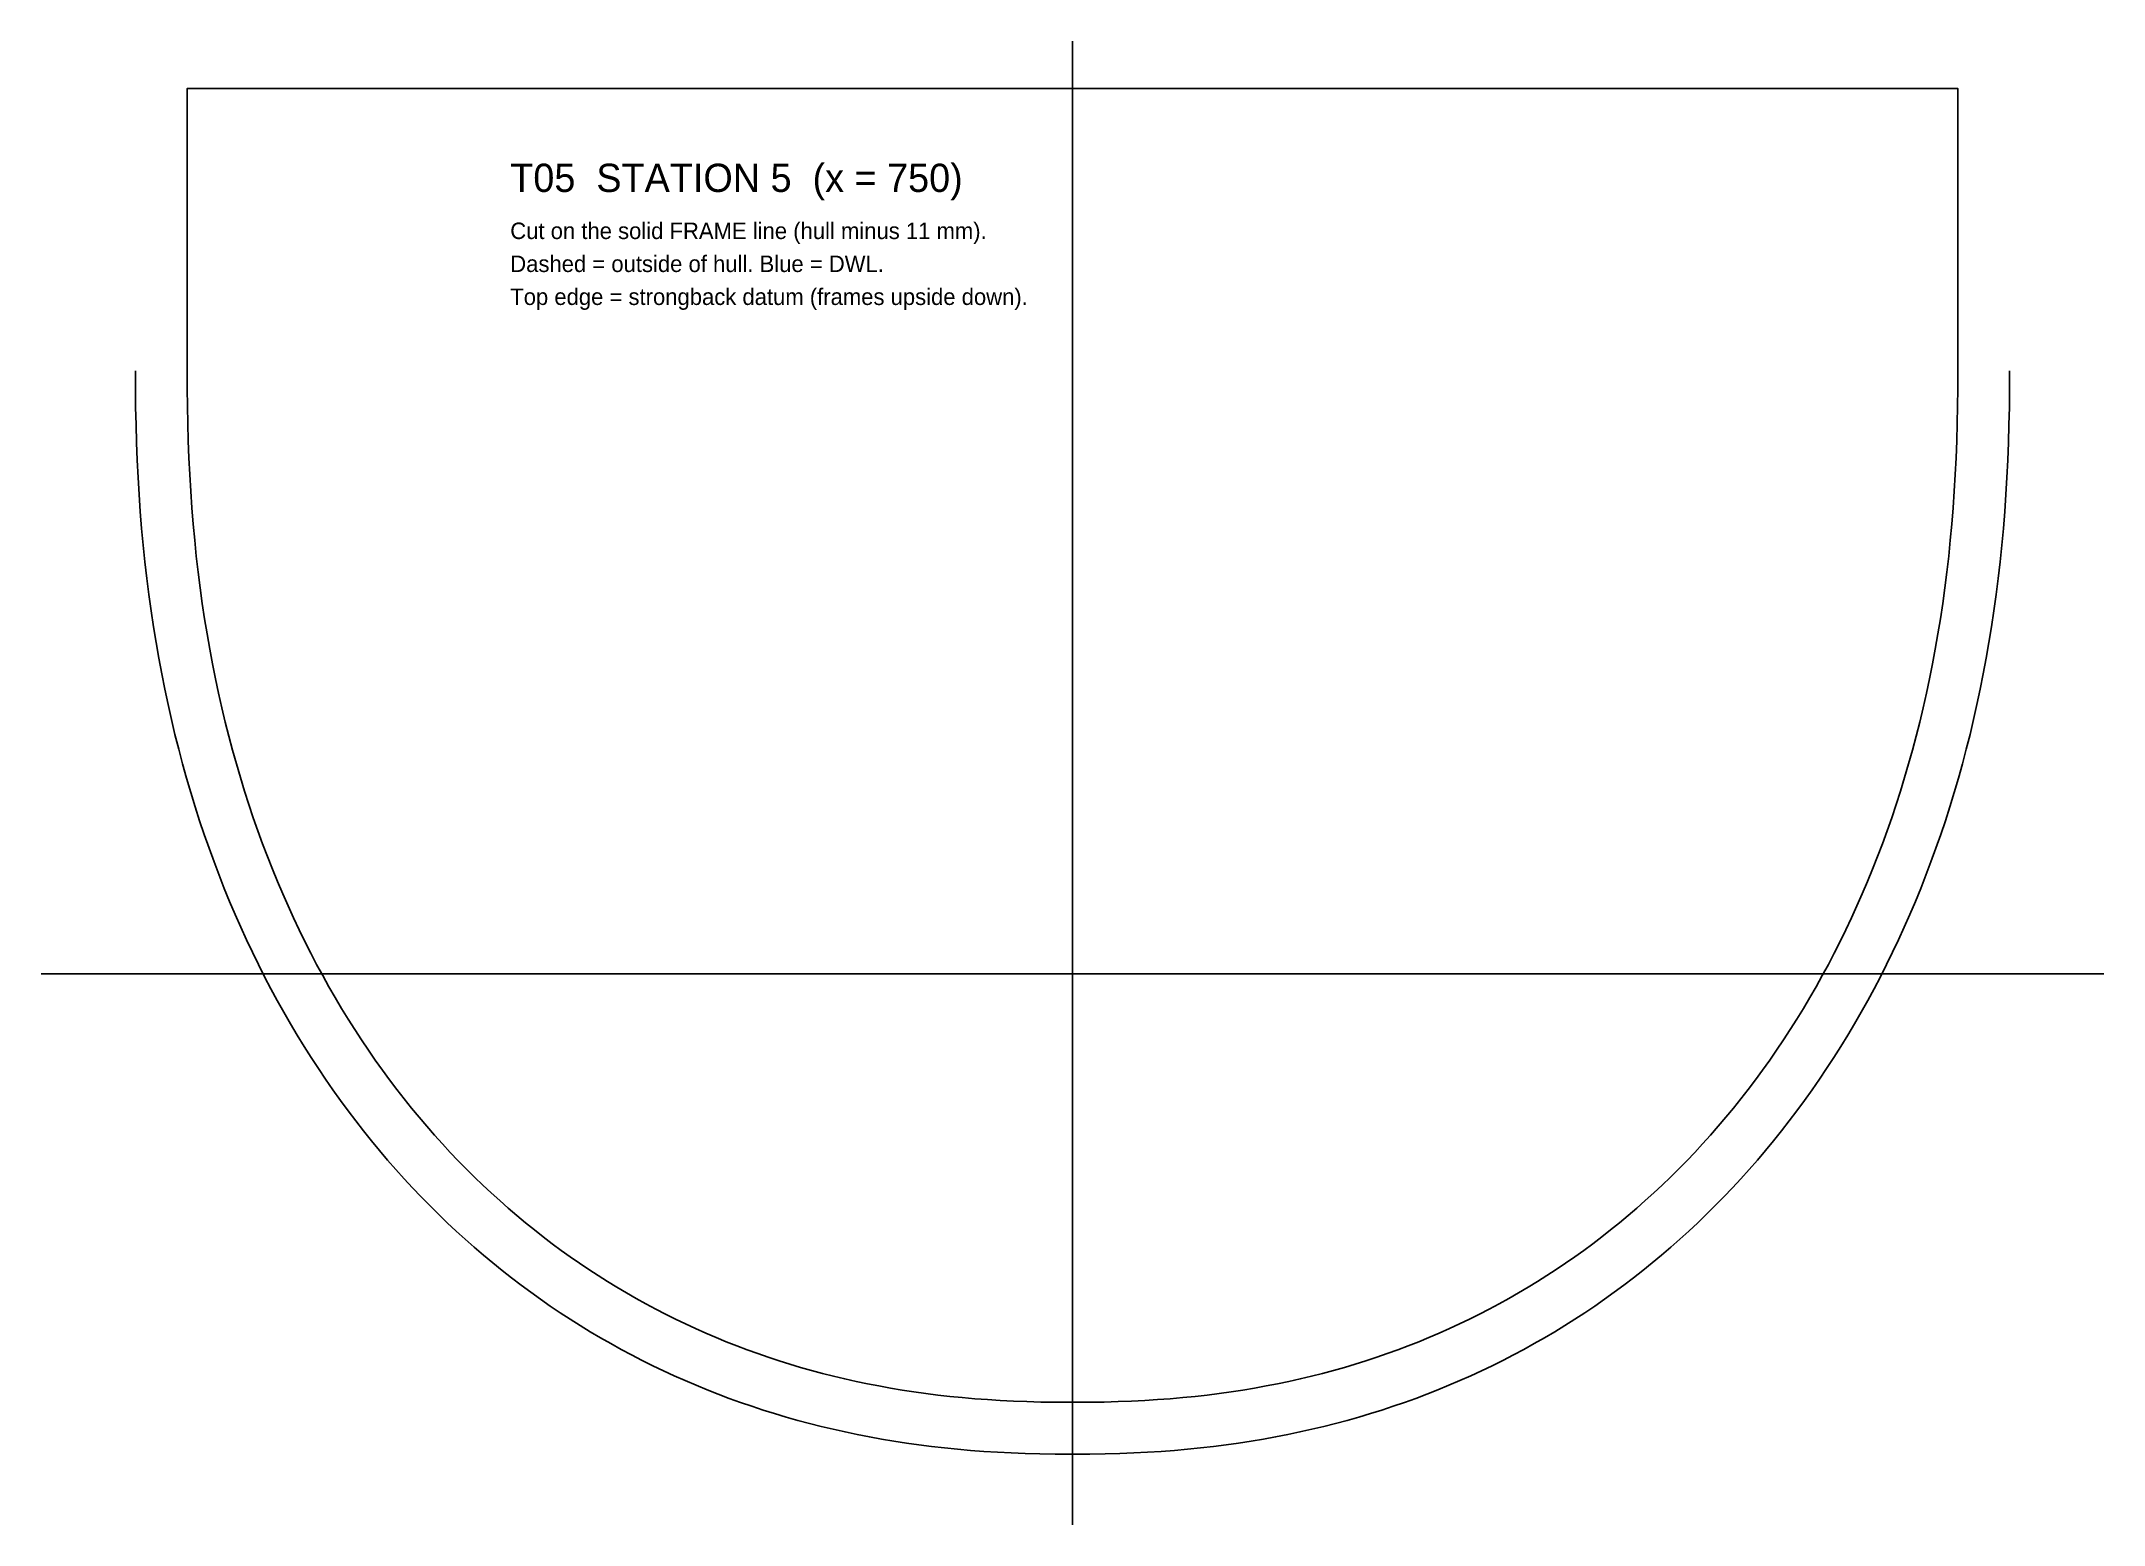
# Model space of a CAD drawing. Extents: x -219 to 219, y -15 to 300.
import ezdxf

# ---------------------------------------------------------------- set-up
doc = ezdxf.new("R2010")
doc.units = 0

msp = doc.modelspace()

# ---------------------------------------------------------------- linework, layer by layer
at = {"layer": 'CENTRELINE'}
msp.add_lwpolyline([(0, -15), (0, 300)], dxfattribs=at)
at = {"layer": 'DWL'}
msp.add_lwpolyline([(-219.007, 102), (219.007, 102)], dxfattribs=at)
at = {"layer": 'FRAME_CUT'}
msp.add_lwpolyline([(-188.007, 230.032), (-187.996, 226.224), (-187.957, 222.496), (-187.887, 218.81), (-187.783, 215.164), (-187.645, 211.554), (-187.472, 207.981), (-187.263, 204.443), (-187.019, 200.94), (-186.739, 197.472), (-186.423, 194.038), (-186.072, 190.638), (-185.685, 187.271), (-185.263, 183.939), (-184.805, 180.64), (-184.313, 177.375), (-183.787, 174.142), (-183.226, 170.943), (-182.632, 167.778), (-182.004, 164.645), (-181.344, 161.545), (-180.65, 158.478), (-179.925, 155.444), (-179.167, 152.443), (-178.378, 149.475), (-177.558, 146.539), (-176.707, 143.636), (-175.826, 140.766), (-174.915, 137.928), (-173.974, 135.123), (-173.004, 132.35), (-172.006, 129.609), (-170.979, 126.901), (-169.924, 124.226), (-168.842, 121.583), (-167.732, 118.972), (-166.595, 116.393), (-165.432, 113.846), (-164.243, 111.332), (-163.028, 108.85), (-161.788, 106.399), (-160.522, 103.981), (-159.232, 101.595), (-157.917, 99.241), (-156.578, 96.919), (-155.216, 94.628), (-153.83, 92.37), (-152.421, 90.143), (-150.989, 87.948), (-149.535, 85.785), (-148.059, 83.653), (-146.56, 81.553), (-145.041, 79.485), (-143.499, 77.448), (-141.937, 75.442), (-140.354, 73.468), (-138.751, 71.526), (-137.127, 69.615), (-135.483, 67.735), (-133.82, 65.886), (-132.137, 64.069), (-130.435, 62.283), (-128.714, 60.527), (-126.974, 58.803), (-125.215, 57.11), (-123.439, 55.449), (-121.644, 53.818), (-119.831, 52.217), (-118, 50.648), (-116.152, 49.11), (-114.286, 47.602), (-112.403, 46.125), (-110.503, 44.679), (-108.586, 43.264), (-106.653, 41.879), (-104.702, 40.525), (-102.735, 39.201), (-100.752, 37.908), (-98.753, 36.646), (-96.737, 35.414), (-94.706, 34.212), (-92.658, 33.041), (-90.594, 31.9), (-88.515, 30.79), (-86.42, 29.71), (-84.309, 28.66), (-82.182, 27.641), (-80.04, 26.652), (-77.882, 25.693), (-75.708, 24.764), (-73.518, 23.866), (-71.312, 22.998), (-69.091, 22.16), (-66.853, 21.353), (-64.6, 20.575), (-62.329, 19.828), (-60.043, 19.111), (-57.739, 18.424), (-55.419, 17.768), (-53.081, 17.142), (-50.725, 16.546), (-48.35, 15.98), (-45.957, 15.445), (-43.545, 14.94), (-41.112, 14.465), (-38.658, 14.02), (-36.182, 13.606), (-33.682, 13.222), (-31.158, 12.869), (-28.606, 12.546), (-26.026, 12.253), (-23.413, 11.991), (-20.765, 11.76), (-18.076, 11.559), (-15.339, 11.389), (-12.545, 11.249), (-9.679, 11.141), (-6.713, 11.063), (-3.592, 11.016), (0, 11), (3.592, 11.016), (6.713, 11.063), (9.679, 11.141), (12.545, 11.249), (15.339, 11.389), (18.076, 11.559), (20.765, 11.76), (23.413, 11.991), (26.026, 12.253), (28.606, 12.546), (31.158, 12.869), (33.682, 13.222), (36.182, 13.606), (38.658, 14.02), (41.112, 14.465), (43.545, 14.94), (45.957, 15.445), (48.35, 15.98), (50.725, 16.546), (53.081, 17.142), (55.419, 17.768), (57.739, 18.424), (60.043, 19.111), (62.329, 19.828), (64.6, 20.575), (66.853, 21.353), (69.091, 22.16), (71.312, 22.998), (73.518, 23.866), (75.708, 24.764), (77.882, 25.693), (80.04, 26.652), (82.182, 27.641), (84.309, 28.66), (86.42, 29.71), (88.515, 30.79), (90.594, 31.9), (92.658, 33.041), (94.706, 34.212), (96.737, 35.414), (98.753, 36.646), (100.752, 37.908), (102.735, 39.201), (104.702, 40.525), (106.653, 41.879), (108.586, 43.264), (110.503, 44.679), (112.403, 46.125), (114.286, 47.602), (116.152, 49.11), (118, 50.648), (119.831, 52.217), (121.644, 53.818), (123.439, 55.449), (125.215, 57.11), (126.974, 58.803), (128.714, 60.527), (130.435, 62.283), (132.137, 64.069), (133.82, 65.886), (135.483, 67.735), (137.127, 69.615), (138.751, 71.526), (140.354, 73.468), (141.937, 75.442), (143.499, 77.448), (145.041, 79.485), (146.56, 81.553), (148.059, 83.653), (149.535, 85.785), (150.989, 87.948), (152.421, 90.143), (153.83, 92.37), (155.216, 94.628), (156.578, 96.919), (157.917, 99.241), (159.232, 101.595), (160.522, 103.981), (161.788, 106.399), (163.028, 108.85), (164.243, 111.332), (165.432, 113.846), (166.595, 116.393), (167.732, 118.972), (168.842, 121.583), (169.924, 124.226), (170.979, 126.901), (172.006, 129.609), (173.004, 132.35), (173.974, 135.123), (174.915, 137.928), (175.826, 140.766), (176.707, 143.636), (177.558, 146.539), (178.378, 149.475), (179.167, 152.443), (179.925, 155.444), (180.65, 158.478), (181.344, 161.545), (182.004, 164.645), (182.632, 167.778), (183.226, 170.943), (183.787, 174.142), (184.313, 177.375), (184.805, 180.64), (185.263, 183.939), (185.685, 187.271), (186.072, 190.638), (186.423, 194.038), (186.739, 197.472), (187.019, 200.94), (187.263, 204.443), (187.472, 207.981), (187.645, 211.554), (187.783, 215.164), (187.887, 218.81), (187.957, 222.496), (187.996, 226.224), (188.007, 230.032), (188.007, 290), (-188.007, 290)], close=True, dxfattribs=at)
at = {"layer": 'HULL_OUTSIDE'}
msp.add_lwpolyline([(-199.007, 230), (-198.995, 226.151), (-198.956, 222.334), (-198.884, 218.55), (-198.777, 214.798), (-198.635, 211.078), (-198.456, 207.391), (-198.241, 203.737), (-197.988, 200.115), (-197.698, 196.526), (-197.371, 192.969), (-197.007, 189.444), (-196.605, 185.952), (-196.167, 182.493), (-195.692, 179.066), (-195.181, 175.671), (-194.633, 172.309), (-194.05, 168.98), (-193.431, 165.683), (-192.777, 162.418), (-192.088, 159.186), (-191.364, 155.986), (-190.607, 152.819), (-189.815, 149.684), (-188.991, 146.582), (-188.133, 143.512), (-187.243, 140.475), (-186.321, 137.471), (-185.366, 134.498), (-184.381, 131.559), (-183.364, 128.651), (-182.316, 125.776), (-181.239, 122.934), (-180.131, 120.124), (-178.993, 117.347), (-177.827, 114.602), (-176.631, 111.89), (-175.407, 109.21), (-174.155, 106.562), (-172.875, 103.947), (-171.568, 101.365), (-170.233, 98.815), (-168.872, 96.298), (-167.484, 93.813), (-166.071, 91.36), (-164.631, 88.94), (-163.166, 86.553), (-161.676, 84.197), (-160.161, 81.875), (-158.621, 79.585), (-157.058, 77.327), (-155.47, 75.102), (-153.859, 72.909), (-152.225, 70.749), (-150.567, 68.622), (-148.887, 66.526), (-147.184, 64.464), (-145.459, 62.433), (-143.713, 60.436), (-141.944, 58.47), (-140.155, 56.538), (-138.344, 54.637), (-136.512, 52.77), (-134.66, 50.934), (-132.787, 49.131), (-130.895, 47.361), (-128.982, 45.623), (-127.05, 43.918), (-125.098, 42.245), (-123.127, 40.604), (-121.137, 38.997), (-119.129, 37.421), (-117.101, 35.878), (-115.056, 34.368), (-112.992, 32.89), (-110.91, 31.444), (-108.81, 30.031), (-106.693, 28.651), (-104.558, 27.302), (-102.406, 25.987), (-100.236, 24.704), (-98.05, 23.453), (-95.846, 22.235), (-93.626, 21.049), (-91.389, 19.896), (-89.135, 18.776), (-86.865, 17.687), (-84.578, 16.632), (-82.275, 15.608), (-79.956, 14.618), (-77.62, 13.659), (-75.268, 12.734), (-72.899, 11.84), (-70.514, 10.979), (-68.112, 10.151), (-65.694, 9.355), (-63.259, 8.592), (-60.807, 7.861), (-58.338, 7.163), (-55.852, 6.497), (-53.348, 5.863), (-50.826, 5.262), (-48.285, 4.694), (-45.725, 4.158), (-43.146, 3.654), (-40.546, 3.183), (-37.924, 2.745), (-35.279, 2.339), (-32.611, 1.965), (-29.916, 1.624), (-27.194, 1.316), (-24.44, 1.039), (-21.653, 0.796), (-18.826, 0.585), (-15.954, 0.406), (-13.027, 0.26), (-10.031, 0.146), (-6.939, 0.065), (-3.695, 0.016), (0, 0), (3.695, 0.016), (6.939, 0.065), (10.031, 0.146), (13.027, 0.26), (15.954, 0.406), (18.826, 0.585), (21.653, 0.796), (24.44, 1.039), (27.194, 1.316), (29.916, 1.624), (32.611, 1.965), (35.279, 2.339), (37.924, 2.745), (40.546, 3.183), (43.146, 3.654), (45.725, 4.158), (48.285, 4.694), (50.826, 5.262), (53.348, 5.863), (55.852, 6.497), (58.338, 7.163), (60.807, 7.861), (63.259, 8.592), (65.694, 9.355), (68.112, 10.151), (70.514, 10.979), (72.899, 11.84), (75.268, 12.734), (77.62, 13.659), (79.956, 14.618), (82.275, 15.608), (84.578, 16.632), (86.865, 17.687), (89.135, 18.776), (91.389, 19.896), (93.626, 21.049), (95.846, 22.235), (98.05, 23.453), (100.236, 24.704), (102.406, 25.987), (104.558, 27.302), (106.693, 28.651), (108.81, 30.031), (110.91, 31.444), (112.992, 32.89), (115.056, 34.368), (117.101, 35.878), (119.129, 37.421), (121.137, 38.997), (123.127, 40.604), (125.098, 42.245), (127.05, 43.918), (128.982, 45.623), (130.895, 47.361), (132.787, 49.131), (134.66, 50.934), (136.512, 52.77), (138.344, 54.637), (140.155, 56.538), (141.944, 58.47), (143.713, 60.436), (145.459, 62.433), (147.184, 64.464), (148.887, 66.526), (150.567, 68.622), (152.225, 70.749), (153.859, 72.909), (155.47, 75.102), (157.058, 77.327), (158.621, 79.585), (160.161, 81.875), (161.676, 84.197), (163.166, 86.553), (164.631, 88.94), (166.071, 91.36), (167.484, 93.813), (168.872, 96.298), (170.233, 98.815), (171.568, 101.365), (172.875, 103.947), (174.155, 106.562), (175.407, 109.21), (176.631, 111.89), (177.827, 114.602), (178.993, 117.347), (180.131, 120.124), (181.239, 122.934), (182.316, 125.776), (183.364, 128.651), (184.381, 131.559), (185.366, 134.498), (186.321, 137.471), (187.243, 140.475), (188.133, 143.512), (188.991, 146.582), (189.815, 149.684), (190.607, 152.819), (191.364, 155.986), (192.088, 159.186), (192.777, 162.418), (193.431, 165.683), (194.05, 168.98), (194.633, 172.309), (195.181, 175.671), (195.692, 179.066), (196.167, 182.493), (196.605, 185.952), (197.007, 189.444), (197.371, 192.969), (197.698, 196.526), (197.988, 200.115), (198.241, 203.737), (198.456, 207.391), (198.635, 211.078), (198.777, 214.798), (198.884, 218.55), (198.956, 222.334), (198.995, 226.151), (199.007, 230)], dxfattribs=at)

# ---------------------------------------------------------------- texts
at = {"layer": 'TEXT'}
for s, height, p in [('T05  STATION 5  (x = 750)', 6, (-119.404, 268)), ('Cut on the solid FRAME line (hull minus 11 mm).', 3.5, (-119.404, 258)), ('Dashed = outside of hull. Blue = DWL.', 3.5, (-119.404, 251)), ('Top edge = strongback datum (frames upside down).', 3.5, (-119.404, 244))]:
    msp.add_text(s, height=height, dxfattribs=at).set_placement(p)

doc.saveas('drawing.dxf')
